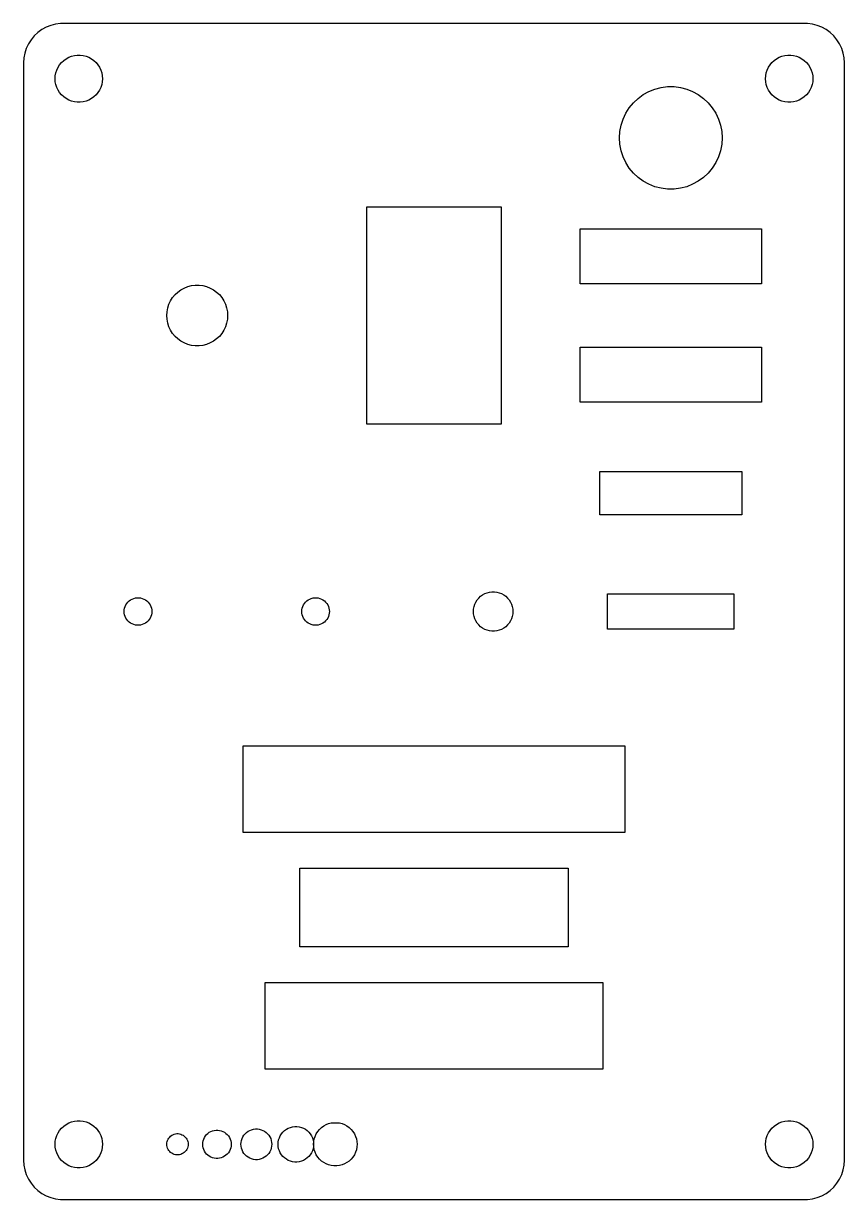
# Model space of a CAD drawing. Header units: metres. Extents: x -52 to 52, y -74 to 3413.
# Drawn here: x -52 to 52, y 2469.5 to 2618.5 of the extents above; entities that cross this region are included whole.
import ezdxf

# ---------------------------------------------------------------- set-up
doc = ezdxf.new("R2010")
doc.units = ezdxf.units.M

msp = doc.modelspace()

# ---------------------------------------------------------------- linework, layer by layer
for p, q in [((-49.6791, 2617.72), (-50.1871, 2617.35)), ((-49.1289, 2618.02), (-49.6791, 2617.72)), ((-48.5451, 2618.26), (-49.1289, 2618.02)), ((-47.9369, 2618.41), (-48.5451, 2618.26)), ((-47.3139, 2618.49), (-47.9369, 2618.41)), ((47.3139, 2618.49), (-47.3139, 2618.49)), ((47.9369, 2618.41), (47.3139, 2618.49)), ((48.5451, 2618.26), (47.9369, 2618.41)), ((49.1289, 2618.02), (48.5451, 2618.26)), ((49.6791, 2617.72), (49.1289, 2618.02)), ((50.1871, 2617.35), (49.6791, 2617.72)), ((-51.0451, 2616.44), (-51.3815, 2615.91)), ((-50.6448, 2616.92), (-51.0451, 2616.44)), ((-50.1871, 2617.35), (-50.6448, 2616.92)), ((50.6448, 2616.92), (50.1871, 2617.35)), ((51.0451, 2616.44), (50.6448, 2616.92)), ((51.3815, 2615.91), (51.0451, 2616.44)), ((-51.8429, 2614.74), (-51.9606, 2614.13)), ((-51.6489, 2615.34), (-51.8429, 2614.74)), ((-51.3815, 2615.91), (-51.6489, 2615.34)), ((51.6489, 2615.34), (51.3815, 2615.91)), ((51.8429, 2614.74), (51.6489, 2615.34)), ((51.9606, 2614.13), (51.8429, 2614.74)), ((-51.9606, 2614.13), (-52, 2613.5)), ((-52, 2613.5), (-52, 2474.5)), ((-47.6289, 2612.95), (-47.427, 2613.26)), ((-47.427, 2613.26), (-47.1869, 2613.55)), ((-47.1869, 2613.55), (-46.9123, 2613.81)), ((-46.9123, 2613.81), (-46.6075, 2614.03)), ((-46.6075, 2614.03), (-46.2773, 2614.21)), ((-46.2773, 2614.21), (-45.927, 2614.35)), ((-45.927, 2614.35), (-45.5621, 2614.45)), ((-45.5621, 2614.45), (-45.1884, 2614.49)), ((-45.1884, 2614.49), (-44.8116, 2614.49)), ((-44.8116, 2614.49), (-44.4379, 2614.45)), ((-44.4379, 2614.45), (-44.0729, 2614.35)), ((-44.0729, 2614.35), (-43.7227, 2614.21)), ((-43.7227, 2614.21), (-43.3925, 2614.03)), ((-43.3925, 2614.03), (-43.0877, 2613.81)), ((-43.0877, 2613.81), (-42.8131, 2613.55)), ((-42.8131, 2613.55), (-42.5729, 2613.26)), ((-42.5729, 2613.26), (-42.3711, 2612.95)), ((42.3711, 2612.95), (42.5729, 2613.26)), ((42.5729, 2613.26), (42.8131, 2613.55)), ((42.8131, 2613.55), (43.0877, 2613.81)), ((43.0877, 2613.81), (43.3925, 2614.03)), ((43.3925, 2614.03), (43.7227, 2614.21)), ((43.7227, 2614.21), (44.0729, 2614.35)), ((44.0729, 2614.35), (44.4379, 2614.45)), ((44.4379, 2614.45), (44.8116, 2614.49)), ((44.8116, 2614.49), (45.1884, 2614.49)), ((45.1884, 2614.49), (45.5621, 2614.45)), ((45.5621, 2614.45), (45.927, 2614.35)), ((45.927, 2614.35), (46.2773, 2614.21)), ((46.2773, 2614.21), (46.6075, 2614.03)), ((46.6075, 2614.03), (46.9123, 2613.81)), ((46.9123, 2613.81), (47.1869, 2613.55)), ((47.1869, 2613.55), (47.427, 2613.26)), ((47.427, 2613.26), (47.6289, 2612.95)), ((52, 2613.5), (51.9606, 2614.13)), ((52, 2474.5), (52, 2613.5)), ((-48, 2611.5), (-47.9763, 2611.88)), ((-47.9763, 2611.88), (-47.9057, 2612.25)), ((-47.9057, 2612.25), (-47.7893, 2612.6)), ((-47.7893, 2612.6), (-47.6289, 2612.95)), ((-42.3711, 2612.95), (-42.2107, 2612.6)), ((-42.2107, 2612.6), (-42.0942, 2612.25)), ((-42.0942, 2612.25), (-42.0237, 2611.88)), ((-42.0237, 2611.88), (-42, 2611.5)), ((42, 2611.5), (42.0237, 2611.88)), ((42.0237, 2611.88), (42.0942, 2612.25)), ((42.0942, 2612.25), (42.2107, 2612.6)), ((42.2107, 2612.6), (42.3711, 2612.95)), ((47.6289, 2612.95), (47.7893, 2612.6)), ((47.7893, 2612.6), (47.9057, 2612.25)), ((47.9057, 2612.25), (47.9763, 2611.88)), ((47.9763, 2611.88), (48, 2611.5)), ((-47.9763, 2611.12), (-48, 2611.5)), ((-47.9057, 2610.75), (-47.9763, 2611.12)), ((-47.7893, 2610.4), (-47.9057, 2610.75)), ((-47.6289, 2610.05), (-47.7893, 2610.4)), ((-42.2107, 2610.4), (-42.3711, 2610.05)), ((-42.0942, 2610.75), (-42.2107, 2610.4)), ((-42.0237, 2611.12), (-42.0942, 2610.75)), ((-42, 2611.5), (-42.0237, 2611.12)), ((27.2324, 2609.88), (27.9914, 2610.18)), ((27.9914, 2610.18), (28.782, 2610.38)), ((28.782, 2610.38), (29.5919, 2610.49)), ((29.5919, 2610.49), (30.4081, 2610.49)), ((30.4081, 2610.49), (31.218, 2610.38)), ((31.218, 2610.38), (32.0086, 2610.18)), ((32.0086, 2610.18), (32.7676, 2609.88)), ((42.0237, 2611.12), (42, 2611.5)), ((42.0942, 2610.75), (42.0237, 2611.12)), ((42.2107, 2610.4), (42.0942, 2610.75)), ((42.3711, 2610.05), (42.2107, 2610.4)), ((47.7893, 2610.4), (47.6289, 2610.05)), ((47.9057, 2610.75), (47.7893, 2610.4)), ((47.9763, 2611.12), (47.9057, 2610.75)), ((48, 2611.5), (47.9763, 2611.12)), ((-47.427, 2609.74), (-47.6289, 2610.05)), ((-47.1869, 2609.45), (-47.427, 2609.74)), ((-46.9123, 2609.19), (-47.1869, 2609.45)), ((-46.6075, 2608.97), (-46.9123, 2609.19)), ((-46.2773, 2608.79), (-46.6075, 2608.97)), ((-45.927, 2608.65), (-46.2773, 2608.79)), ((-45.5621, 2608.55), (-45.927, 2608.65)), ((-44.0729, 2608.65), (-44.4379, 2608.55)), ((-43.7227, 2608.79), (-44.0729, 2608.65)), ((-43.3925, 2608.97), (-43.7227, 2608.79)), ((-43.0877, 2609.19), (-43.3925, 2608.97)), ((-42.8131, 2609.45), (-43.0877, 2609.19)), ((-42.5729, 2609.74), (-42.8131, 2609.45)), ((-42.3711, 2610.05), (-42.5729, 2609.74)), ((25.2617, 2608.45), (25.8567, 2609.01)), ((25.8567, 2609.01), (26.5171, 2609.49)), ((26.5171, 2609.49), (27.2324, 2609.88)), ((32.7676, 2609.88), (33.4829, 2609.49)), ((33.4829, 2609.49), (34.1432, 2609.01)), ((34.1432, 2609.01), (34.7383, 2608.45)), ((42.5729, 2609.74), (42.3711, 2610.05)), ((42.8131, 2609.45), (42.5729, 2609.74)), ((43.0877, 2609.19), (42.8131, 2609.45)), ((43.3925, 2608.97), (43.0877, 2609.19)), ((43.7227, 2608.79), (43.3925, 2608.97)), ((44.0729, 2608.65), (43.7227, 2608.79)), ((44.4379, 2608.55), (44.0729, 2608.65)), ((45.927, 2608.65), (45.5621, 2608.55)), ((46.2773, 2608.79), (45.927, 2608.65)), ((46.6075, 2608.97), (46.2773, 2608.79)), ((46.9123, 2609.19), (46.6075, 2608.97)), ((47.1869, 2609.45), (46.9123, 2609.19)), ((47.427, 2609.74), (47.1869, 2609.45)), ((47.6289, 2610.05), (47.427, 2609.74)), ((-45.1884, 2608.51), (-45.5621, 2608.55)), ((-44.8116, 2608.51), (-45.1884, 2608.51)), ((-44.4379, 2608.55), (-44.8116, 2608.51)), ((24.304, 2607.13), (24.7414, 2607.82)), ((24.7414, 2607.82), (25.2617, 2608.45)), ((34.7383, 2608.45), (35.2586, 2607.82)), ((35.2586, 2607.82), (35.696, 2607.13)), ((44.8116, 2608.51), (44.4379, 2608.55)), ((45.1884, 2608.51), (44.8116, 2608.51)), ((45.5621, 2608.55), (45.1884, 2608.51)), ((23.7042, 2605.62), (23.9565, 2606.39)), ((23.9565, 2606.39), (24.304, 2607.13)), ((35.696, 2607.13), (36.0435, 2606.39)), ((36.0435, 2606.39), (36.2958, 2605.62)), ((23.5, 2604), (23.5513, 2604.81)), ((23.5513, 2604.81), (23.7042, 2605.62)), ((36.2958, 2605.62), (36.4487, 2604.81)), ((36.4487, 2604.81), (36.5, 2604)), ((23.5513, 2603.19), (23.5, 2604)), ((23.7042, 2602.38), (23.5513, 2603.19)), ((36.4487, 2603.19), (36.2958, 2602.38)), ((36.5, 2604), (36.4487, 2603.19)), ((23.9565, 2601.61), (23.7042, 2602.38)), ((24.304, 2600.87), (23.9565, 2601.61)), ((36.0435, 2601.61), (35.696, 2600.87)), ((36.2958, 2602.38), (36.0435, 2601.61)), ((24.7414, 2600.18), (24.304, 2600.87)), ((25.2617, 2599.55), (24.7414, 2600.18)), ((35.2586, 2600.18), (34.7383, 2599.55)), ((35.696, 2600.87), (35.2586, 2600.18)), ((25.8567, 2598.99), (25.2617, 2599.55)), ((26.5171, 2598.51), (25.8567, 2598.99)), ((27.2324, 2598.12), (26.5171, 2598.51)), ((33.4829, 2598.51), (32.7676, 2598.12)), ((34.1432, 2598.99), (33.4829, 2598.51)), ((34.7383, 2599.55), (34.1432, 2598.99)), ((27.9914, 2597.82), (27.2324, 2598.12)), ((28.782, 2597.62), (27.9914, 2597.82)), ((29.5919, 2597.51), (28.782, 2597.62)), ((30.4081, 2597.51), (29.5919, 2597.51)), ((31.218, 2597.62), (30.4081, 2597.51)), ((32.0086, 2597.82), (31.218, 2597.62)), ((32.7676, 2598.12), (32.0086, 2597.82)), ((-8.5, 2567.75), (-8.5, 2595.25)), ((-8.5, 2595.25), (8.5, 2595.25)), ((8.5, 2595.25), (8.5, 2567.75)), ((18.5, 2585.5), (18.5, 2592.5)), ((18.5, 2592.5), (41.5, 2592.5)), ((41.5, 2592.5), (41.5, 2585.5)), ((-32.0629, 2584.75), (-31.6392, 2584.98)), ((-31.6392, 2584.98), (-31.1897, 2585.16)), ((-31.1897, 2585.16), (-30.7214, 2585.28)), ((-30.7214, 2585.28), (-30.2417, 2585.34)), ((-30.2417, 2585.34), (-29.7583, 2585.34)), ((-29.7583, 2585.34), (-29.2786, 2585.28)), ((-29.2786, 2585.28), (-28.8103, 2585.16)), ((-28.8103, 2585.16), (-28.3607, 2584.98)), ((-28.3607, 2584.98), (-27.9371, 2584.75)), ((41.5, 2585.5), (18.5, 2585.5)), ((-33.5796, 2582.92), (-33.3738, 2583.35)), ((-33.3738, 2583.35), (-33.1147, 2583.76)), ((-33.1147, 2583.76), (-32.8065, 2584.14)), ((-32.8065, 2584.14), (-32.4541, 2584.47)), ((-32.4541, 2584.47), (-32.0629, 2584.75)), ((-27.9371, 2584.75), (-27.5459, 2584.47)), ((-27.5459, 2584.47), (-27.1935, 2584.14)), ((-27.1935, 2584.14), (-26.8853, 2583.76)), ((-26.8853, 2583.76), (-26.6262, 2583.35)), ((-26.6262, 2583.35), (-26.4203, 2582.92)), ((-33.85, 2581.5), (-33.8196, 2581.98)), ((-33.8196, 2581.98), (-33.729, 2582.46)), ((-33.729, 2582.46), (-33.5796, 2582.92)), ((-26.4203, 2582.92), (-26.271, 2582.46)), ((-26.271, 2582.46), (-26.1804, 2581.98)), ((-26.1804, 2581.98), (-26.15, 2581.5)), ((-33.8196, 2581.02), (-33.85, 2581.5)), ((-33.729, 2580.54), (-33.8196, 2581.02)), ((-33.5796, 2580.08), (-33.729, 2580.54)), ((-26.271, 2580.54), (-26.4203, 2580.08)), ((-26.1804, 2581.02), (-26.271, 2580.54)), ((-26.15, 2581.5), (-26.1804, 2581.02)), ((-33.3738, 2579.65), (-33.5796, 2580.08)), ((-33.1147, 2579.24), (-33.3738, 2579.65)), ((-32.8065, 2578.86), (-33.1147, 2579.24)), ((-32.4541, 2578.53), (-32.8065, 2578.86)), ((-27.1935, 2578.86), (-27.5459, 2578.53)), ((-26.8853, 2579.24), (-27.1935, 2578.86)), ((-26.6262, 2579.65), (-26.8853, 2579.24)), ((-26.4203, 2580.08), (-26.6262, 2579.65)), ((-32.0629, 2578.25), (-32.4541, 2578.53)), ((-31.6392, 2578.02), (-32.0629, 2578.25)), ((-31.1897, 2577.84), (-31.6392, 2578.02)), ((-30.7214, 2577.72), (-31.1897, 2577.84)), ((-30.2417, 2577.66), (-30.7214, 2577.72)), ((-29.7583, 2577.66), (-30.2417, 2577.66)), ((-29.2786, 2577.72), (-29.7583, 2577.66)), ((-28.8103, 2577.84), (-29.2786, 2577.72)), ((-28.3607, 2578.02), (-28.8103, 2577.84)), ((-27.9371, 2578.25), (-28.3607, 2578.02)), ((-27.5459, 2578.53), (-27.9371, 2578.25)), ((18.5, 2570.5), (18.5, 2577.5)), ((18.5, 2577.5), (41.5, 2577.5)), ((41.5, 2577.5), (41.5, 2570.5)), ((41.5, 2570.5), (18.5, 2570.5)), ((8.5, 2567.75), (-8.5, 2567.75)), ((21, 2556.25), (21, 2561.75)), ((21, 2561.75), (39, 2561.75)), ((39, 2561.75), (39, 2556.25)), ((39, 2556.25), (21, 2556.25)), ((5.90643, 2545.93), (6.16043, 2546.11)), ((6.16043, 2546.11), (6.43555, 2546.26)), ((6.43555, 2546.26), (6.72745, 2546.38)), ((6.72745, 2546.38), (7.03154, 2546.46)), ((7.03154, 2546.46), (7.34302, 2546.5)), ((7.34302, 2546.5), (7.65697, 2546.5)), ((7.65697, 2546.5), (7.96844, 2546.46)), ((7.96844, 2546.46), (8.27254, 2546.38)), ((8.27254, 2546.38), (8.56444, 2546.26)), ((8.56444, 2546.26), (8.83955, 2546.11)), ((8.83955, 2546.11), (9.09355, 2545.93)), ((22, 2541.75), (22, 2546.25)), ((22, 2546.25), (38, 2546.25)), ((38, 2546.25), (38, 2541.75)), ((-39.195, 2544.44), (-39.1271, 2544.64)), ((-39.1271, 2544.64), (-39.0335, 2544.84)), ((-39.0335, 2544.84), (-38.9158, 2545.03)), ((-38.9158, 2545.03), (-38.7757, 2545.2)), ((-38.7757, 2545.2), (-38.6155, 2545.35)), ((-38.6155, 2545.35), (-38.4377, 2545.48)), ((-38.4377, 2545.48), (-38.2451, 2545.58)), ((-38.2451, 2545.58), (-38.0408, 2545.66)), ((-38.0408, 2545.66), (-37.8279, 2545.72)), ((-37.8279, 2545.72), (-37.6099, 2545.75)), ((-37.6099, 2545.75), (-37.3901, 2545.75)), ((-37.3901, 2545.75), (-37.1721, 2545.72)), ((-37.1721, 2545.72), (-36.9592, 2545.66)), ((-36.9592, 2545.66), (-36.7549, 2545.58)), ((-36.7549, 2545.58), (-36.5623, 2545.48)), ((-36.5623, 2545.48), (-36.3845, 2545.35)), ((-36.3845, 2545.35), (-36.2243, 2545.2)), ((-36.2243, 2545.2), (-36.0842, 2545.03)), ((-36.0842, 2545.03), (-35.9665, 2544.84)), ((-35.9665, 2544.84), (-35.8729, 2544.64)), ((-35.8729, 2544.64), (-35.805, 2544.44)), ((-16.695, 2544.44), (-16.6271, 2544.64)), ((-16.6271, 2544.64), (-16.5335, 2544.84)), ((-16.5335, 2544.84), (-16.4158, 2545.03)), ((-16.4158, 2545.03), (-16.2757, 2545.2)), ((-16.2757, 2545.2), (-16.1155, 2545.35)), ((-16.1155, 2545.35), (-15.9377, 2545.48)), ((-15.9377, 2545.48), (-15.7451, 2545.58)), ((-15.7451, 2545.58), (-15.5408, 2545.66)), ((-15.5408, 2545.66), (-15.3279, 2545.72)), ((-15.3279, 2545.72), (-15.1099, 2545.75)), ((-15.1099, 2545.75), (-14.8901, 2545.75)), ((-14.8901, 2545.75), (-14.6721, 2545.72)), ((-14.6721, 2545.72), (-14.4592, 2545.66)), ((-14.4592, 2545.66), (-14.2549, 2545.58)), ((-14.2549, 2545.58), (-14.0623, 2545.48)), ((-14.0623, 2545.48), (-13.8845, 2545.35)), ((-13.8845, 2545.35), (-13.7243, 2545.2)), ((-13.7243, 2545.2), (-13.5842, 2545.03)), ((-13.5842, 2545.03), (-13.4665, 2544.84)), ((-13.4665, 2544.84), (-13.3729, 2544.64)), ((-13.3729, 2544.64), (-13.305, 2544.44)), ((5.0197, 2544.31), (5.07854, 2544.62)), ((5.07854, 2544.62), (5.17555, 2544.92)), ((5.17555, 2544.92), (5.30922, 2545.2)), ((5.30922, 2545.2), (5.47745, 2545.47)), ((5.47745, 2545.47), (5.67757, 2545.71)), ((5.67757, 2545.71), (5.90643, 2545.93)), ((9.09355, 2545.93), (9.32242, 2545.71)), ((9.32242, 2545.71), (9.52254, 2545.47)), ((9.52254, 2545.47), (9.69077, 2545.2)), ((9.69077, 2545.2), (9.82443, 2544.92)), ((9.82443, 2544.92), (9.92145, 2544.62)), ((9.92145, 2544.62), (9.98029, 2544.31)), ((-39.25, 2544), (-39.2362, 2544.22)), ((-39.2362, 2543.78), (-39.25, 2544)), ((-39.2362, 2544.22), (-39.195, 2544.44)), ((-39.195, 2543.56), (-39.2362, 2543.78)), ((-39.1271, 2543.36), (-39.195, 2543.56)), ((-39.0335, 2543.16), (-39.1271, 2543.36)), ((-38.9158, 2542.97), (-39.0335, 2543.16)), ((-35.9665, 2543.16), (-36.0842, 2542.97)), ((-35.8729, 2543.36), (-35.9665, 2543.16)), ((-35.805, 2543.56), (-35.8729, 2543.36)), ((-35.805, 2544.44), (-35.7638, 2544.22)), ((-35.7638, 2543.78), (-35.805, 2543.56)), ((-35.7638, 2544.22), (-35.75, 2544)), ((-35.75, 2544), (-35.7638, 2543.78)), ((-16.75, 2544), (-16.7362, 2544.22)), ((-16.7362, 2543.78), (-16.75, 2544)), ((-16.7362, 2544.22), (-16.695, 2544.44)), ((-16.695, 2543.56), (-16.7362, 2543.78)), ((-16.6271, 2543.36), (-16.695, 2543.56)), ((-16.5335, 2543.16), (-16.6271, 2543.36)), ((-16.4158, 2542.97), (-16.5335, 2543.16)), ((-13.4665, 2543.16), (-13.5842, 2542.97)), ((-13.3729, 2543.36), (-13.4665, 2543.16)), ((-13.305, 2543.56), (-13.3729, 2543.36)), ((-13.305, 2544.44), (-13.2638, 2544.22)), ((-13.2638, 2543.78), (-13.305, 2543.56)), ((-13.2638, 2544.22), (-13.25, 2544)), ((-13.25, 2544), (-13.2638, 2543.78)), ((5, 2544), (5.0197, 2544.31)), ((5.0197, 2543.69), (5, 2544)), ((5.07854, 2543.38), (5.0197, 2543.69)), ((5.17555, 2543.08), (5.07854, 2543.38)), ((9.92145, 2543.38), (9.82443, 2543.08)), ((9.98029, 2543.69), (9.92145, 2543.38)), ((9.98029, 2544.31), (10, 2544)), ((10, 2544), (9.98029, 2543.69)), ((-38.7757, 2542.8), (-38.9158, 2542.97)), ((-38.6155, 2542.65), (-38.7757, 2542.8)), ((-38.4377, 2542.52), (-38.6155, 2542.65)), ((-38.2451, 2542.42), (-38.4377, 2542.52)), ((-38.0408, 2542.34), (-38.2451, 2542.42)), ((-37.8279, 2542.28), (-38.0408, 2542.34)), ((-37.6099, 2542.25), (-37.8279, 2542.28)), ((-37.3901, 2542.25), (-37.6099, 2542.25)), ((-37.1721, 2542.28), (-37.3901, 2542.25)), ((-36.9592, 2542.34), (-37.1721, 2542.28)), ((-36.7549, 2542.42), (-36.9592, 2542.34)), ((-36.5623, 2542.52), (-36.7549, 2542.42)), ((-36.3845, 2542.65), (-36.5623, 2542.52)), ((-36.2243, 2542.8), (-36.3845, 2542.65)), ((-36.0842, 2542.97), (-36.2243, 2542.8)), ((-16.2757, 2542.8), (-16.4158, 2542.97)), ((-16.1155, 2542.65), (-16.2757, 2542.8)), ((-15.9377, 2542.52), (-16.1155, 2542.65)), ((-15.7451, 2542.42), (-15.9377, 2542.52)), ((-15.5408, 2542.34), (-15.7451, 2542.42)), ((-15.3279, 2542.28), (-15.5408, 2542.34)), ((-15.1099, 2542.25), (-15.3279, 2542.28)), ((-14.8901, 2542.25), (-15.1099, 2542.25)), ((-14.6721, 2542.28), (-14.8901, 2542.25)), ((-14.4592, 2542.34), (-14.6721, 2542.28)), ((-14.2549, 2542.42), (-14.4592, 2542.34)), ((-14.0623, 2542.52), (-14.2549, 2542.42)), ((-13.8845, 2542.65), (-14.0623, 2542.52)), ((-13.7243, 2542.8), (-13.8845, 2542.65)), ((-13.5842, 2542.97), (-13.7243, 2542.8)), ((5.30922, 2542.8), (5.17555, 2543.08)), ((5.47745, 2542.53), (5.30922, 2542.8)), ((5.67757, 2542.29), (5.47745, 2542.53)), ((5.90643, 2542.07), (5.67757, 2542.29)), ((6.16043, 2541.89), (5.90643, 2542.07)), ((6.43555, 2541.74), (6.16043, 2541.89)), ((6.72745, 2541.62), (6.43555, 2541.74)), ((7.03154, 2541.54), (6.72745, 2541.62)), ((8.27254, 2541.62), (7.96844, 2541.54)), ((8.56444, 2541.74), (8.27254, 2541.62)), ((8.83955, 2541.89), (8.56444, 2541.74)), ((9.09355, 2542.07), (8.83955, 2541.89)), ((9.32242, 2542.29), (9.09355, 2542.07)), ((9.52254, 2542.53), (9.32242, 2542.29)), ((9.69077, 2542.8), (9.52254, 2542.53)), ((9.82443, 2543.08), (9.69077, 2542.8)), ((38, 2541.75), (22, 2541.75)), ((7.34302, 2541.5), (7.03154, 2541.54)), ((7.65697, 2541.5), (7.34302, 2541.5)), ((7.96844, 2541.54), (7.65697, 2541.5)), ((-24.1555, 2516), (-24.1555, 2527)), ((-24.1555, 2527), (24.1555, 2527)), ((24.1555, 2527), (24.1555, 2516)), ((24.1555, 2516), (-24.1555, 2516)), ((-17, 2501.5), (-17, 2511.5)), ((-17, 2511.5), (17, 2511.5)), ((17, 2511.5), (17, 2501.5)), ((17, 2501.5), (-17, 2501.5)), ((-21.39, 2486), (-21.39, 2497)), ((-21.39, 2497), (21.39, 2497)), ((21.39, 2497), (21.39, 2486)), ((21.39, 2486), (-21.39, 2486)), ((-46.9123, 2478.81), (-46.6075, 2479.03)), ((-46.6075, 2479.03), (-46.2773, 2479.21)), ((-46.2773, 2479.21), (-45.927, 2479.35)), ((-45.927, 2479.35), (-45.5621, 2479.45)), ((-45.5621, 2479.45), (-45.1884, 2479.49)), ((-45.1884, 2479.49), (-44.8116, 2479.49)), ((-44.8116, 2479.49), (-44.4379, 2479.45)), ((-44.4379, 2479.45), (-44.0729, 2479.35)), ((-44.0729, 2479.35), (-43.7227, 2479.21)), ((-43.7227, 2479.21), (-43.3925, 2479.03)), ((-43.3925, 2479.03), (-43.0877, 2478.81)), ((-13.6709, 2478.99), (-13.3498, 2479.12)), ((-13.3498, 2479.12), (-13.0153, 2479.2)), ((-13.0153, 2479.2), (-12.6727, 2479.24)), ((-12.6727, 2479.24), (-12.3273, 2479.24)), ((-12.3273, 2479.24), (-11.9847, 2479.2)), ((-11.9847, 2479.2), (-11.6502, 2479.12)), ((-11.6502, 2479.12), (-11.3291, 2478.99)), ((43.0877, 2478.81), (43.3925, 2479.03)), ((43.3925, 2479.03), (43.7227, 2479.21)), ((43.7227, 2479.21), (44.0729, 2479.35)), ((44.0729, 2479.35), (44.4379, 2479.45)), ((44.4379, 2479.45), (44.8116, 2479.49)), ((44.8116, 2479.49), (45.1884, 2479.49)), ((45.1884, 2479.49), (45.5621, 2479.45)), ((45.5621, 2479.45), (45.927, 2479.35)), ((45.927, 2479.35), (46.2773, 2479.21)), ((46.2773, 2479.21), (46.6075, 2479.03)), ((46.6075, 2479.03), (46.9123, 2478.81)), ((-47.9057, 2477.25), (-47.7893, 2477.6)), ((-47.7893, 2477.6), (-47.6289, 2477.95)), ((-47.6289, 2477.95), (-47.427, 2478.26)), ((-47.427, 2478.26), (-47.1869, 2478.55)), ((-47.1869, 2478.55), (-46.9123, 2478.81)), ((-43.0877, 2478.81), (-42.8131, 2478.55)), ((-42.8131, 2478.55), (-42.5729, 2478.26)), ((-42.5729, 2478.26), (-42.3711, 2477.95)), ((-42.3711, 2477.95), (-42.2107, 2477.6)), ((-42.2107, 2477.6), (-42.0942, 2477.25)), ((-33.4841, 2477.42), (-33.3605, 2477.54)), ((-33.3605, 2477.54), (-33.2234, 2477.64)), ((-33.2234, 2477.64), (-33.0748, 2477.72)), ((-33.0748, 2477.72), (-32.9172, 2477.78)), ((-32.9172, 2477.78), (-32.753, 2477.83)), ((-32.753, 2477.83), (-32.5848, 2477.85)), ((-32.5848, 2477.85), (-32.4152, 2477.85)), ((-32.4152, 2477.85), (-32.247, 2477.83)), ((-32.247, 2477.83), (-32.0828, 2477.78)), ((-32.0828, 2477.78), (-31.9252, 2477.72)), ((-31.9252, 2477.72), (-31.7766, 2477.64)), ((-31.7766, 2477.64), (-31.6395, 2477.54)), ((-31.6395, 2477.54), (-31.5159, 2477.42)), ((-29.0773, 2477.37), (-28.9562, 2477.56)), ((-28.9562, 2477.56), (-28.8121, 2477.73)), ((-28.8121, 2477.73), (-28.6474, 2477.89)), ((-28.6474, 2477.89), (-28.4645, 2478.02)), ((-28.4645, 2478.02), (-28.2664, 2478.13)), ((-28.2664, 2478.13), (-28.0562, 2478.21)), ((-28.0562, 2478.21), (-27.8373, 2478.27)), ((-27.8373, 2478.27), (-27.613, 2478.3)), ((-27.613, 2478.3), (-27.387, 2478.3)), ((-27.387, 2478.3), (-27.1627, 2478.27)), ((-27.1627, 2478.27), (-26.9438, 2478.21)), ((-26.9438, 2478.21), (-26.7336, 2478.13)), ((-26.7336, 2478.13), (-26.5355, 2478.02)), ((-26.5355, 2478.02), (-26.3526, 2477.89)), ((-26.3526, 2477.89), (-26.1879, 2477.73)), ((-26.1879, 2477.73), (-26.0438, 2477.56)), ((-26.0438, 2477.56), (-25.9226, 2477.37)), ((-24.2088, 2477.44), (-24.0776, 2477.65)), ((-24.0776, 2477.65), (-23.9215, 2477.83)), ((-23.9215, 2477.83), (-23.743, 2478)), ((-23.743, 2478), (-23.5449, 2478.15)), ((-23.5449, 2478.15), (-23.3303, 2478.26)), ((-23.3303, 2478.26), (-23.1026, 2478.35)), ((-23.1026, 2478.35), (-22.8654, 2478.42)), ((-22.8654, 2478.42), (-22.6224, 2478.45)), ((-22.6224, 2478.45), (-22.3775, 2478.45)), ((-22.3775, 2478.45), (-22.1346, 2478.42)), ((-22.1346, 2478.42), (-21.8974, 2478.35)), ((-21.8974, 2478.35), (-21.6697, 2478.26)), ((-21.6697, 2478.26), (-21.4551, 2478.15)), ((-21.4551, 2478.15), (-21.257, 2478)), ((-21.257, 2478), (-21.0785, 2477.83)), ((-21.0785, 2477.83), (-20.9224, 2477.65)), ((-20.9224, 2477.65), (-20.7912, 2477.44)), ((-19.592, 2477.33), (-19.4717, 2477.58)), ((-19.4717, 2477.58), (-19.3203, 2477.82)), ((-19.3203, 2477.82), (-19.1402, 2478.04)), ((-19.1402, 2478.04), (-18.9342, 2478.23)), ((-18.9342, 2478.23), (-18.7056, 2478.4)), ((-18.7056, 2478.4), (-18.458, 2478.54)), ((-18.458, 2478.54), (-18.1953, 2478.64)), ((-18.1953, 2478.64), (-17.9216, 2478.71)), ((-17.9216, 2478.71), (-17.6413, 2478.75)), ((-17.6413, 2478.75), (-17.3587, 2478.75)), ((-17.3587, 2478.75), (-17.0784, 2478.71)), ((-17.0784, 2478.71), (-16.8047, 2478.64)), ((-16.8047, 2478.64), (-16.542, 2478.54)), ((-16.542, 2478.54), (-16.2944, 2478.4)), ((-16.2944, 2478.4), (-16.0658, 2478.23)), ((-16.0658, 2478.23), (-15.8598, 2478.04)), ((-15.8598, 2478.04), (-15.6797, 2477.82)), ((-15.6797, 2477.82), (-15.5283, 2477.58)), ((-15.5283, 2477.58), (-15.408, 2477.33)), ((-15.0569, 2477.51), (-14.9098, 2477.82)), ((-14.9098, 2477.82), (-14.7248, 2478.12)), ((-14.7248, 2478.12), (-14.5047, 2478.38)), ((-14.5047, 2478.38), (-14.2529, 2478.62)), ((-14.2529, 2478.62), (-13.9735, 2478.82)), ((-13.9735, 2478.82), (-13.6709, 2478.99)), ((-11.3291, 2478.99), (-11.0265, 2478.82)), ((-11.0265, 2478.82), (-10.7471, 2478.62)), ((-10.7471, 2478.62), (-10.4953, 2478.38)), ((-10.4953, 2478.38), (-10.2752, 2478.12)), ((-10.2752, 2478.12), (-10.0901, 2477.82)), ((-10.0901, 2477.82), (-9.9431, 2477.51)), ((42.0942, 2477.25), (42.2107, 2477.6)), ((42.2107, 2477.6), (42.3711, 2477.95)), ((42.3711, 2477.95), (42.5729, 2478.26)), ((42.5729, 2478.26), (42.8131, 2478.55)), ((42.8131, 2478.55), (43.0877, 2478.81)), ((46.9123, 2478.81), (47.1869, 2478.55)), ((47.1869, 2478.55), (47.427, 2478.26)), ((47.427, 2478.26), (47.6289, 2477.95)), ((47.6289, 2477.95), (47.7893, 2477.6)), ((47.7893, 2477.6), (47.9057, 2477.25)), ((-48, 2476.5), (-47.9763, 2476.88)), ((-47.9763, 2476.12), (-48, 2476.5)), ((-47.9763, 2476.88), (-47.9057, 2477.25)), ((-47.9057, 2475.75), (-47.9763, 2476.12)), ((-42.0942, 2477.25), (-42.0237, 2476.88)), ((-42.0237, 2476.12), (-42.0942, 2475.75)), ((-42.0237, 2476.88), (-42, 2476.5)), ((-42, 2476.5), (-42.0237, 2476.12)), ((-33.85, 2476.5), (-33.8394, 2476.67)), ((-33.8394, 2476.33), (-33.85, 2476.5)), ((-33.8394, 2476.67), (-33.8076, 2476.84)), ((-33.8076, 2476.16), (-33.8394, 2476.33)), ((-33.8076, 2476.84), (-33.7552, 2477)), ((-33.7552, 2476), (-33.8076, 2476.16)), ((-33.7552, 2477), (-33.683, 2477.15)), ((-33.683, 2477.15), (-33.5922, 2477.29)), ((-33.5922, 2477.29), (-33.4841, 2477.42)), ((-31.5159, 2477.42), (-31.4078, 2477.29)), ((-31.4078, 2477.29), (-31.317, 2477.15)), ((-31.317, 2477.15), (-31.2448, 2477)), ((-31.2448, 2477), (-31.1924, 2476.84)), ((-31.1924, 2476.16), (-31.2448, 2476)), ((-31.1924, 2476.84), (-31.1606, 2476.67)), ((-31.1606, 2476.33), (-31.1924, 2476.16)), ((-31.1606, 2476.67), (-31.15, 2476.5)), ((-31.15, 2476.5), (-31.1606, 2476.33)), ((-29.3, 2476.5), (-29.2858, 2476.73)), ((-29.2858, 2476.27), (-29.3, 2476.5)), ((-29.2858, 2476.73), (-29.2434, 2476.95)), ((-29.2434, 2476.05), (-29.2858, 2476.27)), ((-29.2434, 2476.95), (-29.1736, 2477.16)), ((-29.1736, 2475.84), (-29.2434, 2476.05)), ((-29.1736, 2477.16), (-29.0773, 2477.37)), ((-25.9226, 2477.37), (-25.8264, 2477.16)), ((-25.8264, 2477.16), (-25.7565, 2476.95)), ((-25.7565, 2476.05), (-25.8264, 2475.84)), ((-25.7565, 2476.95), (-25.7142, 2476.73)), ((-25.7142, 2476.27), (-25.7565, 2476.05)), ((-25.7142, 2476.73), (-25.7, 2476.5)), ((-25.7, 2476.5), (-25.7142, 2476.27)), ((-24.45, 2476.5), (-24.4346, 2476.74)), ((-24.4346, 2476.26), (-24.45, 2476.5)), ((-24.4346, 2476.74), (-24.3887, 2476.98)), ((-24.3887, 2476.02), (-24.4346, 2476.26)), ((-24.3887, 2476.98), (-24.3131, 2477.22)), ((-24.3131, 2477.22), (-24.2088, 2477.44)), ((-20.7912, 2477.44), (-20.6869, 2477.22)), ((-20.6869, 2477.22), (-20.6113, 2476.98)), ((-20.6113, 2476.98), (-20.5654, 2476.74)), ((-20.5654, 2476.26), (-20.6113, 2476.02)), ((-20.5654, 2476.74), (-20.55, 2476.5)), ((-20.55, 2476.5), (-20.5654, 2476.26)), ((-19.75, 2476.5), (-19.7323, 2476.78)), ((-19.7323, 2476.22), (-19.75, 2476.5)), ((-19.7323, 2476.78), (-19.6793, 2477.06)), ((-19.6793, 2475.94), (-19.7323, 2476.22)), ((-19.6793, 2477.06), (-19.592, 2477.33)), ((-15.408, 2477.33), (-15.3207, 2477.06)), ((-15.3207, 2477.06), (-15.2677, 2476.78)), ((-15.2677, 2476.22), (-15.3207, 2475.94)), ((-15.2677, 2476.78), (-15.25, 2476.5)), ((-15.25, 2476.5), (-15.2677, 2476.22)), ((-15.25, 2476.5), (-15.2283, 2476.84)), ((-15.2283, 2476.16), (-15.25, 2476.5)), ((-15.2283, 2476.84), (-15.1636, 2477.18)), ((-15.1636, 2475.82), (-15.2283, 2476.16)), ((-15.1636, 2477.18), (-15.0569, 2477.51)), ((-9.9431, 2477.51), (-9.8364, 2477.18)), ((-9.8364, 2477.18), (-9.77168, 2476.84)), ((-9.77168, 2476.16), (-9.8364, 2475.82)), ((-9.77168, 2476.84), (-9.75, 2476.5)), ((-9.75, 2476.5), (-9.77168, 2476.16)), ((42, 2476.5), (42.0237, 2476.88)), ((42.0237, 2476.12), (42, 2476.5)), ((42.0237, 2476.88), (42.0942, 2477.25)), ((42.0942, 2475.75), (42.0237, 2476.12)), ((47.9057, 2477.25), (47.9763, 2476.88)), ((47.9763, 2476.12), (47.9057, 2475.75)), ((47.9763, 2476.88), (48, 2476.5)), ((48, 2476.5), (47.9763, 2476.12)), ((-47.7893, 2475.4), (-47.9057, 2475.75)), ((-47.6289, 2475.05), (-47.7893, 2475.4)), ((-47.427, 2474.74), (-47.6289, 2475.05)), ((-47.1869, 2474.45), (-47.427, 2474.74)), ((-42.5729, 2474.74), (-42.8131, 2474.45)), ((-42.3711, 2475.05), (-42.5729, 2474.74)), ((-42.2107, 2475.4), (-42.3711, 2475.05)), ((-42.0942, 2475.75), (-42.2107, 2475.4)), ((-33.683, 2475.85), (-33.7552, 2476)), ((-33.5922, 2475.71), (-33.683, 2475.85)), ((-33.4841, 2475.58), (-33.5922, 2475.71)), ((-33.3605, 2475.46), (-33.4841, 2475.58)), ((-33.2234, 2475.36), (-33.3605, 2475.46)), ((-33.0748, 2475.28), (-33.2234, 2475.36)), ((-32.9172, 2475.22), (-33.0748, 2475.28)), ((-32.753, 2475.17), (-32.9172, 2475.22)), ((-32.5848, 2475.15), (-32.753, 2475.17)), ((-32.4152, 2475.15), (-32.5848, 2475.15)), ((-32.247, 2475.17), (-32.4152, 2475.15)), ((-32.0828, 2475.22), (-32.247, 2475.17)), ((-31.9252, 2475.28), (-32.0828, 2475.22)), ((-31.7766, 2475.36), (-31.9252, 2475.28)), ((-31.6395, 2475.46), (-31.7766, 2475.36)), ((-31.5159, 2475.58), (-31.6395, 2475.46)), ((-31.4078, 2475.71), (-31.5159, 2475.58)), ((-31.317, 2475.85), (-31.4078, 2475.71)), ((-31.2448, 2476), (-31.317, 2475.85)), ((-29.0773, 2475.63), (-29.1736, 2475.84)), ((-28.9562, 2475.44), (-29.0773, 2475.63)), ((-28.8121, 2475.27), (-28.9562, 2475.44)), ((-28.6474, 2475.11), (-28.8121, 2475.27)), ((-28.4645, 2474.98), (-28.6474, 2475.11)), ((-28.2664, 2474.87), (-28.4645, 2474.98)), ((-28.0562, 2474.79), (-28.2664, 2474.87)), ((-27.8373, 2474.73), (-28.0562, 2474.79)), ((-27.613, 2474.7), (-27.8373, 2474.73)), ((-27.387, 2474.7), (-27.613, 2474.7)), ((-27.1627, 2474.73), (-27.387, 2474.7)), ((-26.9438, 2474.79), (-27.1627, 2474.73)), ((-26.7336, 2474.87), (-26.9438, 2474.79)), ((-26.5355, 2474.98), (-26.7336, 2474.87)), ((-26.3526, 2475.11), (-26.5355, 2474.98)), ((-26.1879, 2475.27), (-26.3526, 2475.11)), ((-26.0438, 2475.44), (-26.1879, 2475.27)), ((-25.9226, 2475.63), (-26.0438, 2475.44)), ((-25.8264, 2475.84), (-25.9226, 2475.63)), ((-24.3131, 2475.78), (-24.3887, 2476.02)), ((-24.2088, 2475.56), (-24.3131, 2475.78)), ((-24.0776, 2475.35), (-24.2088, 2475.56)), ((-23.9215, 2475.17), (-24.0776, 2475.35)), ((-23.743, 2475), (-23.9215, 2475.17)), ((-23.5449, 2474.85), (-23.743, 2475)), ((-23.3303, 2474.74), (-23.5449, 2474.85)), ((-23.1026, 2474.65), (-23.3303, 2474.74)), ((-22.8654, 2474.58), (-23.1026, 2474.65)), ((-22.6224, 2474.55), (-22.8654, 2474.58)), ((-22.1346, 2474.58), (-22.3775, 2474.55)), ((-21.8974, 2474.65), (-22.1346, 2474.58)), ((-21.6697, 2474.74), (-21.8974, 2474.65)), ((-21.4551, 2474.85), (-21.6697, 2474.74)), ((-21.257, 2475), (-21.4551, 2474.85)), ((-21.0785, 2475.17), (-21.257, 2475)), ((-20.9224, 2475.35), (-21.0785, 2475.17)), ((-20.7912, 2475.56), (-20.9224, 2475.35)), ((-20.6869, 2475.78), (-20.7912, 2475.56)), ((-20.6113, 2476.02), (-20.6869, 2475.78)), ((-19.592, 2475.67), (-19.6793, 2475.94)), ((-19.4717, 2475.42), (-19.592, 2475.67)), ((-19.3203, 2475.18), (-19.4717, 2475.42)), ((-19.1402, 2474.96), (-19.3203, 2475.18)), ((-18.9342, 2474.77), (-19.1402, 2474.96)), ((-18.7056, 2474.6), (-18.9342, 2474.77)), ((-18.458, 2474.46), (-18.7056, 2474.6)), ((-16.2944, 2474.6), (-16.542, 2474.46)), ((-16.0658, 2474.77), (-16.2944, 2474.6)), ((-15.8598, 2474.96), (-16.0658, 2474.77)), ((-15.6797, 2475.18), (-15.8598, 2474.96)), ((-15.5283, 2475.42), (-15.6797, 2475.18)), ((-15.408, 2475.67), (-15.5283, 2475.42)), ((-15.3207, 2475.94), (-15.408, 2475.67)), ((-15.0569, 2475.49), (-15.1636, 2475.82)), ((-14.9098, 2475.18), (-15.0569, 2475.49)), ((-14.7248, 2474.88), (-14.9098, 2475.18)), ((-14.5047, 2474.62), (-14.7248, 2474.88)), ((-14.2529, 2474.38), (-14.5047, 2474.62)), ((-10.4953, 2474.62), (-10.7471, 2474.38)), ((-10.2752, 2474.88), (-10.4953, 2474.62)), ((-10.0901, 2475.18), (-10.2752, 2474.88)), ((-9.9431, 2475.49), (-10.0901, 2475.18)), ((-9.8364, 2475.82), (-9.9431, 2475.49)), ((42.2107, 2475.4), (42.0942, 2475.75)), ((42.3711, 2475.05), (42.2107, 2475.4)), ((42.5729, 2474.74), (42.3711, 2475.05)), ((42.8131, 2474.45), (42.5729, 2474.74)), ((47.427, 2474.74), (47.1869, 2474.45)), ((47.6289, 2475.05), (47.427, 2474.74)), ((47.7893, 2475.4), (47.6289, 2475.05)), ((47.9057, 2475.75), (47.7893, 2475.4)), ((-52, 2474.5), (-51.9606, 2473.87)), ((-51.9606, 2473.87), (-51.8429, 2473.26)), ((-51.8429, 2473.26), (-51.6489, 2472.66)), ((-46.9123, 2474.19), (-47.1869, 2474.45)), ((-46.6075, 2473.97), (-46.9123, 2474.19)), ((-46.2773, 2473.79), (-46.6075, 2473.97)), ((-45.927, 2473.65), (-46.2773, 2473.79)), ((-45.5621, 2473.55), (-45.927, 2473.65)), ((-45.1884, 2473.51), (-45.5621, 2473.55)), ((-44.8116, 2473.51), (-45.1884, 2473.51)), ((-44.4379, 2473.55), (-44.8116, 2473.51)), ((-44.0729, 2473.65), (-44.4379, 2473.55)), ((-43.7227, 2473.79), (-44.0729, 2473.65)), ((-43.3925, 2473.97), (-43.7227, 2473.79)), ((-43.0877, 2474.19), (-43.3925, 2473.97)), ((-42.8131, 2474.45), (-43.0877, 2474.19)), ((-22.3775, 2474.55), (-22.6224, 2474.55)), ((-18.1953, 2474.36), (-18.458, 2474.46)), ((-17.9216, 2474.29), (-18.1953, 2474.36)), ((-17.6413, 2474.25), (-17.9216, 2474.29)), ((-17.3587, 2474.25), (-17.6413, 2474.25)), ((-17.0784, 2474.29), (-17.3587, 2474.25)), ((-16.8047, 2474.36), (-17.0784, 2474.29)), ((-16.542, 2474.46), (-16.8047, 2474.36)), ((-13.9735, 2474.18), (-14.2529, 2474.38)), ((-13.6709, 2474.01), (-13.9735, 2474.18)), ((-13.3498, 2473.88), (-13.6709, 2474.01)), ((-13.0153, 2473.8), (-13.3498, 2473.88)), ((-12.6727, 2473.76), (-13.0153, 2473.8)), ((-12.3273, 2473.76), (-12.6727, 2473.76)), ((-11.9847, 2473.8), (-12.3273, 2473.76)), ((-11.6502, 2473.88), (-11.9847, 2473.8)), ((-11.3291, 2474.01), (-11.6502, 2473.88)), ((-11.0265, 2474.18), (-11.3291, 2474.01)), ((-10.7471, 2474.38), (-11.0265, 2474.18)), ((43.0877, 2474.19), (42.8131, 2474.45)), ((43.3925, 2473.97), (43.0877, 2474.19)), ((43.7227, 2473.79), (43.3925, 2473.97)), ((44.0729, 2473.65), (43.7227, 2473.79)), ((44.4379, 2473.55), (44.0729, 2473.65)), ((44.8116, 2473.51), (44.4379, 2473.55)), ((45.1884, 2473.51), (44.8116, 2473.51)), ((45.5621, 2473.55), (45.1884, 2473.51)), ((45.927, 2473.65), (45.5621, 2473.55)), ((46.2773, 2473.79), (45.927, 2473.65)), ((46.6075, 2473.97), (46.2773, 2473.79)), ((46.9123, 2474.19), (46.6075, 2473.97)), ((47.1869, 2474.45), (46.9123, 2474.19)), ((51.6489, 2472.66), (51.8429, 2473.26)), ((51.8429, 2473.26), (51.9606, 2473.87)), ((51.9606, 2473.87), (52, 2474.5)), ((-51.6489, 2472.66), (-51.3815, 2472.09)), ((-51.3815, 2472.09), (-51.0451, 2471.56)), ((51.0451, 2471.56), (51.3815, 2472.09)), ((51.3815, 2472.09), (51.6489, 2472.66)), ((-51.0451, 2471.56), (-50.6448, 2471.08)), ((-50.6448, 2471.08), (-50.1871, 2470.65)), ((-50.1871, 2470.65), (-49.6791, 2470.28)), ((-49.6791, 2470.28), (-49.1289, 2469.98)), ((49.1289, 2469.98), (49.6791, 2470.28)), ((49.6791, 2470.28), (50.1871, 2470.65)), ((50.1871, 2470.65), (50.6448, 2471.08)), ((50.6448, 2471.08), (51.0451, 2471.56)), ((-49.1289, 2469.98), (-48.5451, 2469.74)), ((-48.5451, 2469.74), (-47.9369, 2469.59)), ((-47.9369, 2469.59), (-47.3139, 2469.51)), ((-47.3139, 2469.51), (47.3139, 2469.51)), ((47.3139, 2469.51), (47.9369, 2469.59)), ((47.9369, 2469.59), (48.5451, 2469.74)), ((48.5451, 2469.74), (49.1289, 2469.98))]:
    msp.add_line(p, q)

doc.saveas('drawing.dxf')
